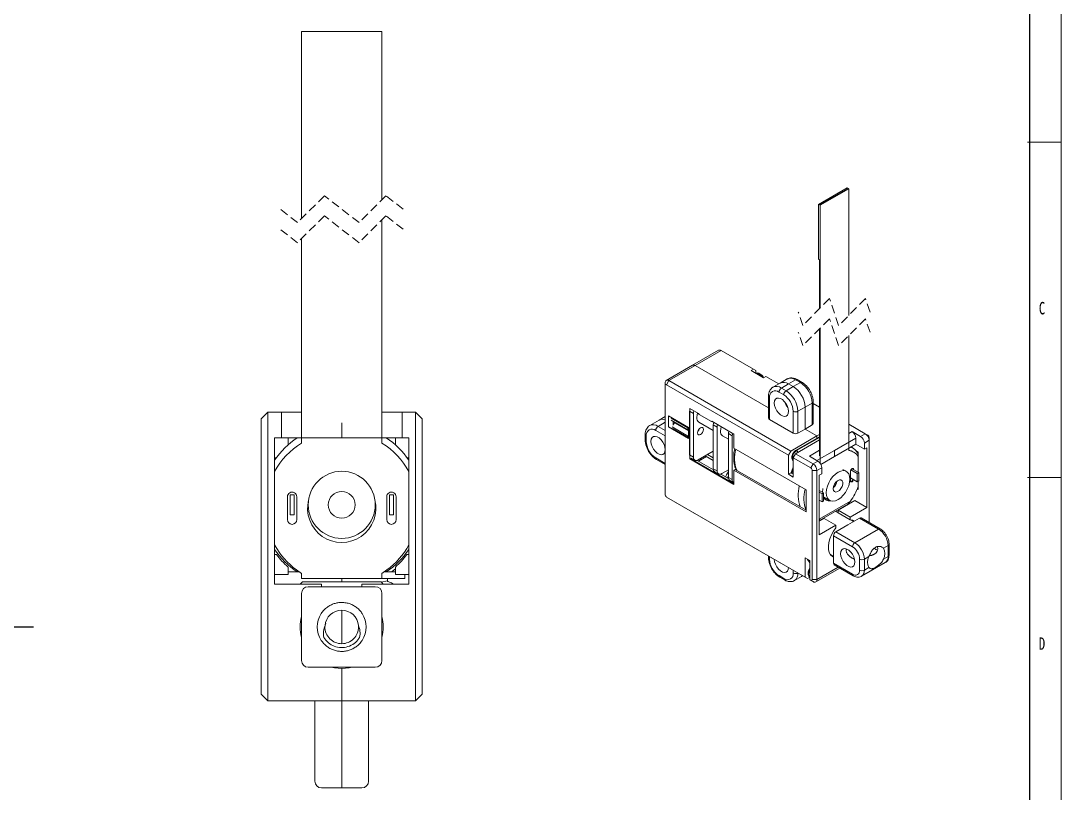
# Model space of a CAD drawing. Header units: millimetres. Extents: x 5 to 415, y 5 to 292.
# Drawn here: x 259.9 to 415, y 101.4 to 216.6 of the extents above; entities that cross this region are included whole.
import ezdxf

# ---------------------------------------------------------------- set-up
doc = ezdxf.new("R2010")
doc.units = ezdxf.units.MM
doc.linetypes.add('CENTERX2', pattern=[20.32, 12.7, -2.54, 2.54, -2.54])
doc.linetypes.add('HIDDEN', pattern=[1.905, 1.27, -0.635])
doc.layers.add('CENTER_LINE', color=7, linetype='CENTERX2')
doc.layers.add('NOTES', color=7, linetype='Continuous')
doc.styles.add('SLDTEXTSTYLE1', font='TXT', dxfattribs={"width": 0.75})

# ---------------------------------------------------------------- blocks, each defined once
blk = doc.blocks.new('SW_CENTERMARKSYMBOL_3')
at = {"layer": 'CENTER_LINE', "color": 0}
for p, q in [((0, 5), (0, 8)), ((0, 0), (0, 5)), ((-5, 0), (-8, 0)), ((0, 0), (-5, 0)), ((0, 0), (0, -5)), ((0, 0), (5, 0)), ((5, 0), (8, 0)), ((0, -5), (0, -8))]:
    blk.add_line(p, q, dxfattribs=at)

msp = doc.modelspace()

# ---------------------------------------------------------------- linework, layer by layer
at = {"color": 7, "linetype": 'Continuous', "lineweight": 18}
for p, q in [((415, 5), (415, 292)), ((301.729, 214.953), (301.729, 187.082)), ((313.729, 214.952), (301.729, 214.953)), ((313.729, 189.907), (313.729, 214.952)), ((410, 198.5), (415, 198.5)), ((378.83, 189.211), (383.073, 191.661)), ((383.214, 191.579), (378.971, 189.13)), ((383.32, 191.518), (379.077, 189.069)), ((383.073, 191.661), (383.214, 191.579)), ((383.214, 191.579), (383.32, 191.518)), ((383.32, 172.665), (383.32, 191.518)), ((378.83, 181.046), (378.83, 189.211)), ((378.83, 189.211), (378.971, 189.13)), ((378.971, 189.13), (378.971, 189.13)), ((378.971, 189.13), (379.077, 189.069)), ((379.077, 189.069), (379.077, 173.771)), ((313.729, 153.612), (313.729, 186.907)), ((301.729, 184.082), (301.729, 153.612)), ((378.83, 181.046), (378.971, 180.964)), ((378.971, 180.964), (378.971, 173.665)), ((378.971, 170.665), (378.971, 151.747)), ((379.077, 170.771), (379.077, 150.59)), ((383.32, 152.524), (383.32, 169.665)), ((363.899, 167.468), (360.01, 165.223)), ((360.41, 165.184), (364.299, 167.429)), ((369.142, 164.632), (364.299, 167.429)), ((360.01, 165.223), (356.121, 162.978)), ((360.41, 165.184), (356.521, 162.938)), ((360.41, 165.184), (371.365, 158.859)), ((368.789, 164.428), (369.142, 164.632)), ((368.789, 164.428), (370.627, 163.367)), ((369.496, 164.428), (369.142, 164.632)), ((369.496, 164.044), (369.496, 164.428)), ((356.521, 162.938), (356.167, 162.326)), ((356.521, 162.938), (374.693, 152.448)), ((370.627, 163.367), (370.981, 163.571)), ((372.9, 162.463), (370.981, 163.571)), ((374.15, 163.186), (373.09, 162.573)), ((375.4, 163.062), (374.34, 162.449)), ((376.107, 162.654), (375.4, 163.062)), ((376.357, 162.678), (375.65, 163.087)), ((355.955, 162.612), (355.955, 162.204)), ((355.955, 162.204), (355.955, 145.954)), ((374.34, 151.835), (356.167, 162.326)), ((373.09, 162.573), (372.029, 161.961)), ((374.34, 162.449), (373.279, 161.837)), ((373.279, 161.837), (373.986, 161.429)), ((373.986, 161.429), (375.047, 162.041)), ((374.34, 162.449), (375.047, 162.041)), ((375.047, 162.041), (376.107, 162.654)), ((371.365, 160.612), (371.365, 157.346)), ((371.511, 160.408), (371.511, 157.142)), ((373.633, 160.817), (372.926, 161.225)), ((378.022, 156.53), (378.022, 159.796)), ((296.729, 158.225), (295.729, 157.225)), ((296.729, 158.225), (296.729, 156.625)), ((296.729, 158.225), (298.729, 158.225)), ((298.729, 158.225), (298.729, 156.625)), ((298.729, 158.225), (301.729, 158.225)), ((313.729, 158.225), (316.729, 158.225)), ((316.729, 156.625), (316.729, 158.225)), ((318.729, 158.225), (316.729, 158.225)), ((318.729, 156.625), (318.729, 158.225)), ((319.729, 157.225), (318.729, 158.225)), ((359.597, 158.387), (360.162, 158.06)), ((359.597, 158.387), (359.597, 151.854)), ((359.632, 158.774), (360.94, 158.019)), ((359.632, 158.774), (359.632, 151.262)), ((375.047, 155.101), (375.047, 158.367)), ((376.815, 158.979), (375.754, 158.367)), ((375.754, 158.367), (375.754, 155.101)), ((377.875, 159.592), (376.815, 158.979)), ((376.815, 158.979), (376.815, 155.713)), ((377.875, 156.326), (377.875, 159.592)), ((378.971, 158.958), (378.022, 159.507)), ((295.729, 156.625), (295.729, 157.225)), ((319.729, 157.225), (319.729, 156.625)), ((355.059, 157.06), (353.644, 156.243)), ((355.955, 157.577), (355.059, 157.06)), ((356.45, 156.039), (356.45, 157.672)), ((356.45, 157.672), (359.42, 155.957)), ((356.841, 157.022), (359.316, 155.593)), ((356.842, 157.343), (359.317, 155.914)), ((357.157, 156.839), (357.157, 156.324)), ((360.162, 158.06), (360.162, 151.528)), ((360.94, 158.019), (361.011, 157.897)), ((360.968, 156.761), (363.132, 155.511)), ((362.849, 156.835), (361.011, 157.897)), ((362.849, 156.835), (362.92, 156.876)), ((362.92, 156.876), (362.849, 156.835)), ((362.92, 156.876), (366.208, 154.978)), ((371.511, 157.142), (375.047, 155.101)), ((295.729, 116.825), (295.729, 156.625)), ((296.729, 156.625), (296.729, 116.825)), ((298.729, 156.625), (298.729, 154.425)), ((307.729, 156.625), (307.729, 154.425)), ((316.729, 154.425), (316.729, 156.625)), ((318.729, 116.825), (318.729, 156.625)), ((319.729, 156.625), (319.729, 116.825)), ((356.45, 156.039), (356.509, 156.073)), ((356.45, 156.039), (359.42, 154.324)), ((359.42, 154.393), (356.509, 156.073)), ((356.982, 156.041), (359.42, 154.634)), ((357.067, 155.785), (359.42, 154.427)), ((357.157, 155.733), (357.157, 155.699)), ((359.42, 155.957), (359.42, 154.324)), ((360.884, 155.538), (360.917, 155.47)), ((363.132, 156.346), (363.698, 156.019)), ((363.132, 156.346), (363.132, 149.813)), ((363.698, 156.019), (363.698, 149.487)), ((375.754, 155.101), (376.815, 155.713)), ((377.875, 156.326), (376.815, 155.713)), ((376.815, 155.713), (378.582, 154.693)), ((385.795, 155.019), (383.32, 156.448)), ((385.088, 154.611), (383.815, 155.346)), ((297.729, 154.425), (298.729, 154.425)), ((297.729, 154.425), (297.729, 132.625)), ((298.729, 154.425), (307.729, 154.425)), ((299.729, 154.425), (299.729, 153.369)), ((316.729, 154.425), (307.729, 154.425)), ((315.729, 153.369), (315.729, 154.425)), ((317.729, 154.425), (316.729, 154.425)), ((317.729, 154.425), (317.729, 132.625)), ((352.98, 154.895), (352.98, 154.078)), ((353.127, 154.691), (353.127, 153.874)), ((364.503, 154.72), (365.395, 154.205)), ((365.395, 155.039), (365.961, 154.713)), ((365.395, 155.039), (365.395, 148.507)), ((365.961, 154.713), (365.961, 148.18)), ((366.208, 152.855), (366.208, 154.978)), ((374.693, 152.448), (378.582, 154.693)), ((375.4, 152.039), (378.971, 154.101)), ((378.971, 154.576), (375.407, 152.518)), ((378.971, 154.917), (378.582, 154.693)), ((378.582, 154.351), (378.582, 154.693)), ((384.381, 154.366), (381.199, 152.529)), ((384.381, 153.468), (384.381, 154.366)), ((385.795, 155.019), (385.088, 154.611)), ((385.653, 153.631), (386.361, 154.039)), ((385.653, 152.733), (385.653, 153.631)), ((386.148, 154.815), (385.795, 155.019)), ((386.361, 154.448), (386.361, 154.039)), ((386.361, 141.798), (386.361, 154.039)), ((360.869, 151.119), (363.132, 152.426)), ((366.208, 152.855), (376.956, 146.65)), ((374.693, 152.448), (374.34, 151.835)), ((375.047, 151.427), (375.4, 152.039)), ((375.4, 152.039), (378.017, 150.529)), ((384.381, 153.468), (381.199, 151.631)), ((381.199, 152.529), (381.199, 151.631)), ((383.88, 152.928), (383.663, 153.054)), ((384.048, 152.278), (383.942, 152.339)), ((384.381, 153.468), (385.653, 152.733)), ((384.416, 152.473), (384.734, 152.289)), ((384.734, 152.289), (384.734, 149.263)), ((386.007, 152.937), (385.653, 152.733)), ((386.007, 152.937), (386.007, 144.037)), ((297.757, 151.425), (297.729, 151.377)), ((297.982, 151.425), (297.729, 151.425)), ((317.729, 151.425), (317.476, 151.425)), ((317.729, 151.377), (317.702, 151.425)), ((354.644, 151.196), (355.955, 150.439)), ((359.597, 151.854), (360.162, 151.528)), ((359.632, 151.262), (359.738, 151.324)), ((359.632, 151.262), (366.208, 147.466)), ((366.208, 147.588), (359.738, 151.324)), ((359.839, 151.376), (360.369, 151.07)), ((360.092, 151.119), (360.188, 151.175)), ((363.15, 149.639), (360.71, 151.048)), ((362.107, 151.629), (360.905, 150.936)), ((363.132, 151.038), (361.93, 151.732)), ((363.132, 151.446), (362.284, 151.936)), ((374.34, 151.835), (374.34, 148.977)), ((374.944, 151.139), (375.047, 150.993)), ((377.663, 149.917), (375.047, 151.427)), ((375.047, 151.427), (375.047, 148.569)), ((377.451, 151.672), (378.724, 150.937)), ((378.017, 150.529), (377.663, 149.917)), ((378.017, 150.529), (378.724, 150.937)), ((379.158, 150.453), (381.199, 151.631)), ((363.132, 149.813), (363.698, 149.487)), ((363.339, 149.355), (363.905, 149.029)), ((365.413, 148.333), (364.245, 149.007)), ((364.336, 148.955), (364.388, 149.069)), ((364.405, 149.078), (365.395, 149.65)), ((365.339, 149.617), (365.395, 149.585)), ((366.413, 149.707), (366.208, 149.589)), ((366.208, 147.466), (366.208, 149.589)), ((366.208, 149.589), (376.956, 143.384)), ((366.413, 149.707), (376.956, 143.621)), ((374.733, 149.204), (374.34, 148.977)), ((374.34, 148.977), (375.047, 148.569)), ((375.047, 150.062), (374.724, 149.23)), ((378.582, 149.549), (377.875, 149.549)), ((377.875, 133.3), (377.875, 149.549)), ((379.289, 149.957), (378.582, 149.549)), ((378.582, 149.549), (378.582, 133.3)), ((378.936, 148.855), (379.289, 149.059)), ((379.289, 149.957), (379.289, 149.059)), ((382.979, 149.407), (382.449, 149.713)), ((383.567, 149.403), (383.567, 148.015)), ((384.593, 149.1), (383.641, 149.649)), ((384.805, 149.222), (383.784, 149.811)), ((383.956, 149.75), (384.062, 149.689)), ((383.956, 149.712), (383.956, 149.75)), ((384.062, 149.651), (384.062, 149.689)), ((384.805, 149.222), (384.593, 149.1)), ((384.593, 149.1), (384.593, 147.875)), ((384.805, 147.997), (384.805, 149.222)), ((365.395, 148.507), (365.961, 148.18)), ((365.602, 148.049), (366.168, 147.723)), ((378.936, 148.855), (378.936, 139.955)), ((384.593, 147.875), (383.567, 148.467)), ((384.593, 147.875), (384.805, 147.997)), ((384.734, 147.956), (384.734, 146.726)), ((415, 148.5), (410, 148.5)), ((300.629, 145.925), (300.029, 145.925)), ((300.029, 145.925), (300.029, 142.925)), ((300.629, 142.925), (300.629, 145.925)), ((315.429, 145.925), (314.829, 145.925)), ((314.829, 145.925), (314.829, 142.925)), ((315.429, 142.925), (315.429, 145.925)), ((376.956, 143.384), (376.956, 146.65)), ((379.572, 146.201), (378.936, 146.569)), ((379.36, 146.079), (378.936, 146.324)), ((379.572, 146.201), (379.36, 146.079)), ((379.36, 146.079), (379.36, 144.854)), ((379.572, 144.976), (379.572, 146.201)), ((384.599, 146.805), (384.734, 146.726)), ((299.629, 145.618), (299.629, 142.218)), ((301.029, 142.218), (301.029, 145.618)), ((314.429, 145.618), (314.429, 142.218)), ((315.829, 142.218), (315.829, 145.618)), ((356.167, 145.587), (376.815, 133.667)), ((356.521, 145.383), (356.167, 145.587)), ((377.168, 133.463), (356.521, 145.383)), ((379.36, 144.854), (378.936, 145.099)), ((378.943, 142.066), (383.185, 144.515)), ((379.36, 144.854), (379.572, 144.976)), ((379.572, 145.604), (379.631, 145.567)), ((379.631, 145.567), (380.479, 145.077)), ((384.239, 145.057), (381.764, 143.629)), ((383.582, 144.964), (383.277, 144.614)), ((384.239, 145.057), (386.007, 144.037)), ((300.029, 142.925), (300.629, 142.925)), ((314.829, 142.925), (315.429, 142.925)), ((381.764, 143.255), (381.384, 143.475)), ((381.764, 143.629), (383.532, 142.608)), ((381.764, 143.231), (381.764, 143.629)), ((381.764, 143.231), (383.532, 142.21)), ((381.848, 143.743), (381.905, 143.71)), ((382.202, 143.947), (382.259, 143.914)), ((386.007, 144.037), (383.532, 142.608)), ((378.936, 141.996), (379.643, 142.404)), ((379.035, 142.165), (378.936, 142.186)), ((378.936, 139.955), (381.411, 141.384)), ((379.643, 142.404), (381.411, 141.384)), ((383.179, 141.424), (381.411, 140.404)), ((381.411, 141.384), (381.411, 140.986)), ((384.946, 142.445), (383.179, 141.424)), ((383.532, 142.608), (383.532, 142.21)), ((384.057, 141.932), (383.581, 142.207)), ((387.775, 140.812), (384.946, 142.445)), ((388.025, 140.837), (385.196, 142.47)), ((381.057, 137.75), (381.057, 139.791)), ((383.886, 138.159), (381.057, 139.791)), ((381.411, 140.404), (384.239, 138.771)), ((384.239, 138.771), (387.775, 140.812)), ((389.189, 138.363), (388.501, 137.965)), ((389.189, 136.729), (389.189, 138.363)), ((389.335, 136.934), (389.335, 138.567)), ((298.005, 137.025), (297.729, 137.025)), ((317.454, 137.025), (317.729, 137.025)), ((371.365, 136.813), (371.365, 136.524)), ((376.815, 136.525), (377.522, 136.117)), ((376.815, 133.667), (376.815, 136.525)), ((380.581, 137.01), (381.057, 136.735)), ((381.057, 135.709), (381.057, 137.75)), ((386.342, 136.719), (385.653, 136.322)), ((388.501, 136.332), (389.189, 136.729)), ((299.729, 135.147), (299.729, 134.025)), ((315.729, 135.147), (315.729, 134.025)), ((377.185, 136.273), (377.522, 135.794)), ((377.522, 135.058), (377.336, 134.58)), ((377.522, 133.259), (377.522, 136.117)), ((378.417, 132.934), (381.994, 134.999)), ((381.057, 135.709), (383.886, 134.076)), ((381.161, 135.48), (383.989, 133.847)), ((384.946, 134.688), (384.946, 136.322)), ((385.239, 133.773), (388.775, 135.814)), ((385.653, 136.322), (385.653, 134.688)), ((385.653, 134.688), (386.342, 135.086)), ((299.729, 134.025), (297.729, 134.025)), ((299.729, 134.425), (301.096, 134.425)), ((301.729, 134.178), (300.988, 134.725)), ((301.096, 134.425), (301.395, 134.425)), ((301.729, 133.425), (301.729, 134.178)), ((313.729, 133.425), (301.729, 133.425)), ((307.729, 133.425), (307.729, 132.925)), ((314.47, 134.725), (313.729, 134.178)), ((313.729, 134.178), (313.729, 133.425)), ((317.129, 133.425), (313.729, 133.425)), ((314.064, 134.425), (314.362, 134.425)), ((315.729, 134.425), (314.362, 134.425)), ((314.529, 133.025), (314.529, 133.425)), ((315.16, 134.425), (315.304, 134.534)), ((315.304, 134.534), (315.729, 134.882)), ((315.729, 134.025), (317.729, 134.025)), ((317.129, 134.025), (317.129, 133.425)), ((372.926, 133.871), (373.633, 133.462)), ((373.029, 133.642), (373.736, 133.234)), ((375.236, 133.135), (376.297, 133.747)), ((376.462, 133.871), (376.297, 133.747)), ((376.297, 133.747), (376.487, 133.857)), ((376.815, 133.667), (377.168, 133.463)), ((377.168, 133.463), (377.522, 133.667)), ((297.729, 132.625), (304.729, 132.625)), ((301.545, 132.625), (301.871, 132.925)), ((313.588, 132.925), (301.871, 132.925)), ((302.729, 132.225), (312.729, 132.225)), ((304.729, 132.625), (304.729, 132.225)), ((310.729, 132.625), (310.729, 132.225)), ((317.729, 132.625), (310.729, 132.625)), ((313.588, 132.925), (313.914, 132.625)), ((314.529, 133.101), (313.604, 132.911)), ((315.529, 132.625), (315.304, 132.715)), ((377.522, 133.259), (377.663, 133.178)), ((377.875, 133.055), (377.522, 133.259)), ((378.017, 132.973), (377.663, 133.178)), ((378.582, 133.3), (377.875, 133.3)), ((378.017, 132.973), (377.875, 133.055)), ((301.729, 128.225), (301.729, 131.225)), ((313.729, 131.225), (313.729, 128.225)), ((301.729, 124.225), (301.729, 128.225)), ((307.729, 128.725), (307.729, 123.725)), ((313.729, 128.225), (313.729, 124.225)), ((301.729, 121.225), (301.729, 124.225)), ((313.729, 124.225), (313.729, 121.225)), ((312.729, 120.225), (302.729, 120.225)), ((307.729, 120.025), (307.729, 116.825)), ((295.729, 116.225), (295.729, 116.825)), ((296.729, 116.825), (296.729, 115.225)), ((307.729, 116.825), (307.729, 115.225)), ((318.729, 115.225), (318.729, 116.825)), ((319.729, 116.825), (319.729, 116.225)), ((296.729, 115.225), (295.729, 116.225)), ((307.729, 115.225), (296.729, 115.225)), ((303.729, 107.225), (303.729, 115.225)), ((307.729, 115.225), (307.729, 107.225)), ((307.729, 115.225), (318.729, 115.225)), ((311.729, 115.225), (311.729, 107.225)), ((319.729, 116.225), (318.729, 115.225)), ((303.729, 103.225), (303.729, 107.225)), ((307.729, 107.225), (307.729, 102.225)), ((311.729, 107.225), (311.729, 103.225)), ((307.729, 102.225), (304.729, 102.225)), ((310.729, 102.225), (307.729, 102.225))]:
    msp.add_line(p, q, dxfattribs=at)
at = {"color": 7, "linetype": 'HIDDEN', "lineweight": 18}
for p, q in [((305.142, 190.495), (301.142, 186.495)), ((310.317, 186.495), (305.142, 190.495)), ((314.317, 190.495), (310.317, 186.495)), ((316.904, 188.495), (314.317, 190.495)), ((301.142, 186.495), (298.554, 188.495)), ((305.142, 187.495), (301.142, 183.495)), ((310.317, 183.495), (305.142, 187.495)), ((314.317, 187.495), (310.317, 183.495)), ((316.904, 185.495), (314.317, 187.495)), ((301.142, 183.495), (298.554, 185.495)), ((380.471, 175.165), (376.471, 171.165)), ((381.82, 171.165), (380.471, 175.165)), ((385.82, 175.165), (381.82, 171.165)), ((386.495, 173.165), (385.82, 175.165)), ((376.471, 171.165), (375.796, 173.165)), ((380.471, 172.165), (376.471, 168.165)), ((381.82, 168.165), (380.471, 172.165)), ((385.82, 172.165), (381.82, 168.165)), ((386.495, 170.165), (385.82, 172.165)), ((376.471, 168.165), (375.796, 170.165))]:
    msp.add_line(p, q, dxfattribs=at)
at = {"color": 8, "linetype": 'Continuous', "lineweight": 18}
for p, q in [((355.955, 156.732), (354.894, 156.12)), ((355.955, 154.691), (354.541, 155.507)), ((354.894, 156.12), (355.955, 155.507)), ((357.347, 156.639), (359.42, 155.443)), ((359.343, 155.592), (359.42, 155.547)), ((383.32, 155.06), (383.815, 155.346)), ((375.557, 152.503), (378.971, 154.474)), ((375.118, 152.284), (375.175, 152.317)), ((377.451, 151.672), (378.971, 152.55)), ((381.199, 152.529), (378.582, 151.019)), ((354.541, 151.425), (355.955, 150.608)), ((375.006, 151.083), (375.047, 151.065)), ((375.047, 151.024), (375.006, 151.083)), ((374.82, 149.138), (375.047, 149.723)), ((383.582, 144.964), (378.936, 142.282)), ((371.511, 136.729), (371.511, 136.32)), ((377.246, 136.217), (377.522, 135.826)), ((378.582, 133.3), (381.76, 135.134)), ((375.047, 134.279), (375.047, 134.688)), ((375.754, 134.28), (375.754, 134.279)), ((375.754, 134.279), (375.754, 134.279)), ((377.522, 134.719), (377.432, 134.487))]:
    msp.add_line(p, q, dxfattribs=at)
at = {"color": 8, "linetype": 'Continuous', "lineweight": 18, "flags": 128}
for points in [[(370.097, 163.673), (369.85, 163.857), (369.602, 163.959)], [(375.006, 151.083), (374.968, 151.111), (374.944, 151.139)], [(377.432, 134.487), (377.394, 134.511), (377.365, 134.533), (377.345, 134.553), (377.336, 134.569), (377.336, 134.58)], [(377.432, 134.487), (377.368, 134.273), (377.347, 134.071), (377.368, 133.893), (377.432, 133.753), (377.522, 133.666)], [(377.432, 134.487), (377.477, 134.463), (377.522, 134.442)]]:
    msp.add_lwpolyline(points, dxfattribs=at)
at = {"color": 7, "linetype": 'Continuous', "lineweight": 18, "flags": 128}
for points in [[(372.261, 159.222), (372.218, 159.592), (372.261, 159.912), (372.387, 160.157), (372.584, 160.306), (372.838, 160.348), (373.128, 160.279), (373.43, 160.105), (373.72, 159.839), (373.974, 159.504), (374.171, 159.126), (374.297, 158.737), (374.34, 158.367), (374.297, 158.047), (374.171, 157.802), (373.974, 157.653), (373.72, 157.611), (373.43, 157.68), (373.128, 157.854), (372.838, 158.12), (372.584, 158.455), (372.387, 158.832), (372.261, 159.222)], [(360.786, 158.108), (360.7, 157.817), (360.657, 157.448)], [(359.42, 155.592), (359.371, 155.591), (359.316, 155.593)], [(359.317, 155.914), (359.373, 155.979), (359.376, 155.983)], [(360.815, 155.366), (360.781, 155.151), (360.815, 154.975), (360.91, 154.865), (361.054, 154.837), (361.223, 154.896), (361.392, 155.032), (361.535, 155.226), (361.631, 155.447), (361.665, 155.661), (361.631, 155.837), (361.535, 155.947), (361.392, 155.975), (361.223, 155.917), (361.054, 155.78), (360.91, 155.587), (360.815, 155.366)], [(364.322, 156.067), (364.236, 155.776), (364.193, 155.407)], [(353.877, 153.504), (353.834, 153.874), (353.877, 154.194), (354.002, 154.439), (354.2, 154.589), (354.454, 154.63), (354.743, 154.561), (355.045, 154.387), (355.335, 154.122), (355.589, 153.787), (355.787, 153.409), (355.912, 153.019), (355.955, 152.65), (355.912, 152.329), (355.787, 152.085), (355.589, 151.935), (355.335, 151.893), (355.045, 151.962), (354.743, 152.137), (354.454, 152.402), (354.2, 152.737), (354.002, 153.115), (353.877, 153.504)], [(383.942, 152.339), (383.703, 152.456), (383.32, 152.568)], [(361.158, 151.082), (361.3, 151.282), (361.387, 151.418)], [(361.995, 151.694), (361.933, 151.562), (361.91, 151.516)], [(364.972, 148.588), (365.108, 148.876), (365.395, 149.397)], [(374.82, 149.138), (374.782, 149.162), (374.753, 149.184), (374.733, 149.204), (374.724, 149.22), (374.724, 149.23)], [(380.006, 146.701), (379.961, 146.222), (380.006, 145.793), (380.136, 145.437), (380.347, 145.171), (380.627, 145.01), (380.962, 144.96), (381.336, 145.025), (381.729, 145.201), (382.122, 145.479), (382.496, 145.846), (382.831, 146.282), (383.111, 146.767), (383.322, 147.276), (383.452, 147.783), (383.497, 148.263), (383.452, 148.691), (383.322, 149.047), (383.111, 149.313), (382.831, 149.474), (382.496, 149.524), (382.122, 149.459), (381.729, 149.283), (381.336, 149.005), (380.962, 148.639), (380.627, 148.202), (380.347, 147.717), (380.136, 147.208), (380.006, 146.701)], [(384.062, 149.689), (384.044, 149.787), (383.99, 149.849), (383.91, 149.865), (383.815, 149.832), (383.72, 149.755), (383.64, 149.647), (383.586, 149.523), (383.567, 149.403)], [(383.956, 149.75), (383.938, 149.848), (383.929, 149.865)], [(365.226, 148.441), (365.262, 148.523), (365.395, 148.801)], [(381.07, 147.156), (381.022, 146.834), (381.07, 146.566), (381.206, 146.39), (381.414, 146.329), (381.664, 146.391), (381.923, 146.568), (382.155, 146.836), (382.33, 147.159), (382.424, 147.493), (382.424, 147.793), (382.33, 148.019), (382.155, 148.14), (381.923, 148.139), (381.664, 148.017), (381.414, 147.791), (381.206, 147.491), (381.07, 147.156)], [(383.567, 148.015), (383.586, 147.916), (383.64, 147.855), (383.72, 147.839), (383.815, 147.872), (383.91, 147.948), (383.99, 148.057), (384.044, 148.18), (384.046, 148.19)], [(379.451, 146.843), (379.441, 146.79), (379.396, 146.303)], [(384.146, 141.983), (383.897, 142.129), (383.532, 142.21)], [(381.411, 140.986), (381.046, 140.483), (380.74, 139.936), (380.505, 139.365), (380.35, 138.796), (380.282, 138.25), (380.304, 137.751), (380.415, 137.319), (380.61, 136.971), (380.882, 136.722), (381.057, 136.633)], [(384.196, 135.593), (384.239, 135.913), (384.196, 136.283), (384.071, 136.673), (383.873, 137.05), (383.619, 137.385), (383.33, 137.651), (383.028, 137.825), (382.738, 137.894), (382.484, 137.852), (382.286, 137.703), (382.161, 137.458), (382.118, 137.138), (382.161, 136.768), (382.286, 136.378), (382.484, 136.001), (382.738, 135.666), (383.028, 135.4), (383.33, 135.226), (383.619, 135.157), (383.873, 135.199), (384.071, 135.348), (384.196, 135.593)], [(374.34, 135.096), (374.34, 135.096), (374.297, 134.775), (374.171, 134.531), (373.974, 134.381), (373.72, 134.339), (373.43, 134.408), (373.128, 134.583), (372.838, 134.848), (372.584, 135.183), (372.387, 135.561), (372.261, 135.95), (372.218, 136.32)], [(376.297, 133.747), (376.297, 133.747), (376.462, 133.871)], [(315.304, 132.715), (315.152, 132.776), (315.006, 132.834), (314.872, 132.888), (314.755, 132.935), (314.659, 132.973), (314.588, 133.001), (314.544, 133.019), (314.529, 133.025)], [(306.167, 120.225), (306.645, 120.12), (307.729, 120.025)], [(307.729, 120.025), (308.813, 120.12), (309.291, 120.225)]]:
    msp.add_lwpolyline(points, dxfattribs=at)
at = {"color": 7, "linetype": 'Continuous', "lineweight": 18}
for radius in [5, 2]:
    msp.add_circle((307.729, 144.425), radius, dxfattribs=at)
for centre, radius, start, end in [((364.064, 167.102), 0.402, 54.3824, 114.30717), ((360.175, 164.856), 0.402, 54.38254, 114.30703), ((356.3, 162.668), 0.349, 50.79675, 189.21392), ((356.084, 162.225), 0.131, 50.79668, 189.2139), ((372.373, 160.548), 0.873, 50.79665, 189.21407), ((373.693, 161.19), 0.768, 122.60547, 177.39453), ((373.607, 161.427), 1.257, 54.38253, 114.30711), ((374.4, 160.782), 0.768, 122.60531, 177.39471), ((371.916, 158.192), 3.842, 2.60549, 57.39454), ((372.977, 158.805), 3.842, 2.60547, 57.39452), ((374.037, 159.417), 3.842, 2.60546, 57.39452), ((371.976, 158.227), 3.074, 2.60546, 57.39456), ((376.141, 160.631), 2.538, 198.62604, 221.36863), ((361.438, 158.037), 1.276, 161.94497, 178.94877), ((375.4, 159.049), 0.769, 242.60973, 297.39027), ((355.549, 156.103), 1.076, 67.84716, 117.14676), ((357.798, 156.258), 0.591, 131.93065, 139.75396), ((361.395, 157.367), 0.742, 173.80022, 234.88749), ((364.408, 156.322), 1.276, 161.94371, 178.95003), ((371.615, 157.371), 0.251, 185.69506, 245.62529), ((353.989, 154.831), 0.873, 50.79682, 189.21403), ((355.308, 155.472), 0.768, 122.60562, 177.39426), ((360.013, 154.375), 3.498, 139.66423, 144.73546), ((364.486, 155.734), 5.172, 178.00775, 181.56289), ((360.078, 156.067), 1.031, 315.05371, 344.95166), ((364.974, 155.996), 1.276, 161.94389, 178.94972), ((364.93, 155.326), 0.742, 173.79974, 234.88808), ((366.671, 155.016), 1.276, 161.94389, 178.94972), ((377.771, 156.555), 0.251, 294.37484, 354.30524), ((383.152, 154.31), 1.229, 2.6054, 57.39458), ((307.729, 144.425), 12, 123.55738, 146.44261), ((307.729, 143.918), 11.4, 121.75685, 151.30558), ((307.729, 143.918), 11.4, 28.69442, 58.24315), ((307.729, 144.425), 12, 33.55739, 56.44262), ((356.197, 154.014), 3.074, 182.60552, 237.3945), ((367.236, 154.689), 1.276, 161.94448, 178.94913), ((375.4, 155.783), 0.768, 242.60923, 297.39077), ((384.425, 153.575), 1.229, 2.60538, 57.39461), ((385.132, 153.984), 1.229, 2.60549, 57.39449), ((385.9, 154.427), 0.461, 2.6056, 57.39438), ((376.128, 151.464), 1.186, 118.81023, 198.77842), ((383.056, 150.556), 1.985, 32.31723, 82.37054), ((382.796, 151.063), 2.155, 25.93074, 66.76933), ((360.593, 151.458), 0.437, 170.78599, 309.20328), ((377.354, 149.493), 1.229, 2.60535, 57.39468), ((378.061, 149.902), 1.229, 2.60541, 57.39457), ((363.604, 149.751), 0.476, 172.44919, 236.23866), ((364.129, 149.417), 0.437, 170.78612, 309.20295), ((375.439, 150.245), 1.268, 240.76452, 251.96367), ((377.415, 149.528), 0.461, 2.60495, 57.39504), ((365.865, 148.444), 0.475, 172.37793, 236.30984), ((366.422, 148.116), 0.466, 172.10829, 242.67269), ((379.983, 148.25), 1.615, 310.87074, 349.13461), ((383.512, 148.327), 0.435, 281.0742, 350.02165), ((300.329, 145.618), 0.7, 359.99966, 180.00034), ((315.129, 145.618), 0.7, 359.99966, 180.00034), ((356.416, 145.975), 0.461, 182.60529, 237.39495), ((380.892, 145.894), 5.113, 164.88219, 200.34305), ((381.741, 145.404), 5.113, 164.88219, 200.34305), ((375.614, 150.564), 9.739, 324.90007, 339.46607), ((307.729, 143.918), 5.1, 165.80759, 14.19241), ((380.401, 145.955), 0.944, 208.6002, 280.81429), ((380.292, 146.078), 1.004, 245.27006, 279.66376), ((383.065, 144.72), 0.238, 300.56152, 333.57298), ((300.329, 142.218), 0.7, 180.00027, 359.99973), ((315.129, 142.218), 0.7, 180.00027, 359.99973), ((378.823, 142.27), 0.236, 298.58072, 333.61733), ((385.093, 142.24), 0.251, 65.69294, 125.61774), ((381.825, 139.757), 0.768, 122.60574, 177.39443), ((386.119, 138.223), 3.074, 2.60533, 57.39465), ((307.729, 143.918), 11.4, 208.6943, 233.75103), ((307.729, 143.918), 11.4, 306.24897, 331.3057), ((384.653, 138.124), 0.768, 122.60555, 177.39432), ((382.643, 136.217), 2.305, 2.60555, 57.39439), ((382.583, 136.182), 3.074, 2.60547, 57.39451), ((307.729, 144.425), 12, 213.55715, 236.4428), ((307.729, 144.225), 12.1, 216.51544, 228.61202), ((307.729, 144.425), 12, 303.5572, 326.44285), ((307.729, 144.225), 12.1, 311.38798, 323.48456), ((387.781, 135.902), 1.655, 150.43643, 209.56357), ((388.139, 139.026), 1.463, 226.40754, 249.4755), ((387.061, 137.149), 1.655, 330.43665, 29.56335), ((374.582, 136.46), 3.074, 182.60549, 237.3945), ((377.34, 136.383), 0.19, 197.10876, 240.42181), ((377.369, 136.445), 0.258, 241.67885, 276.5891), ((381.3, 135.681), 0.244, 173.35493, 235.33304), ((385.3, 137.004), 0.769, 242.60969, 297.39031), ((374.185, 134.139), 0.873, 230.7966, 9.21414), ((375.4, 134.961), 0.769, 242.60973, 297.39027), ((384.3, 134.584), 0.655, 230.79666, 9.21407), ((385.3, 135.371), 0.769, 242.60969, 297.39031), ((302.729, 131.225), 1, 90.00041, 179.9997), ((312.729, 131.225), 1, 0.0003, 89.99959), ((377.746, 133.279), 0.131, 230.79603, 9.2138), ((378.238, 133.244), 0.349, 230.79636, 9.21399), ((307.729, 126.225), 6.2, 165.40744, 194.59256), ((307.729, 126.225), 3.65, 146.77385, 213.22615), ((307.729, 126.225), 2.5, 4.67281, 175.32719), ((307.729, 126.225), 3.65, 326.77385, 33.22615), ((307.729, 126.225), 6.2, 345.40744, 14.59256), ((302.729, 121.225), 1, 180.0003, 269.99959), ((312.729, 121.225), 1, 270.00041, 359.9997), ((304.729, 103.225), 1, 180.0003, 269.99959), ((310.729, 103.225), 1, 270.00041, 359.9997)]:
    msp.add_arc(centre, radius, start, end, dxfattribs=at)
at = {"color": 8, "linetype": 'Continuous', "lineweight": 18}
for centre, radius, start, end in [((369.52, 162.918), 1.124, 27.00005, 93.00522), ((374.668, 162.04), 1.257, 54.38243, 114.30721), ((375.547, 162.857), 0.251, 65.69352, 125.61718), ((372.551, 160.847), 1.23, 53.66731, 115.40888), ((376.254, 162.449), 0.252, 65.70853, 125.61611), ((371.615, 160.637), 0.251, 185.70972, 245.62401), ((377.771, 159.821), 0.251, 294.37617, 354.29004), ((354.166, 155.129), 1.23, 53.66338, 115.41298), ((353.23, 154.92), 0.251, 185.71073, 245.62306), ((353.23, 154.103), 0.251, 185.7137, 245.62306), ((371.417, 151.364), 5.113, 164.88222, 200.34303), ((375.47, 152.389), 0.143, 52.60442, 116.10622), ((375.306, 152.113), 0.464, 16.2274, 57.30231), ((354.783, 151.396), 0.244, 173.35478, 235.33318), ((387.921, 140.608), 0.252, 65.7083, 125.61623), ((389.085, 138.592), 0.251, 294.37639, 354.29032), ((371.615, 136.549), 0.251, 185.69449, 245.62585), ((388.215, 136.618), 0.98, 304.80371, 6.50853), ((389.085, 136.959), 0.251, 294.37506, 354.30552), ((373.176, 133.846), 0.252, 174.3808, 234.29085), ((373.883, 133.438), 0.252, 174.37999, 234.29381), ((374.499, 134.156), 1.261, 306.11393, 5.5839), ((384.136, 134.051), 0.252, 174.38004, 234.29426), ((384.651, 134.59), 1.007, 305.88861, 5.60373)]:
    msp.add_arc(centre, radius, start, end, dxfattribs=at)
at = {"color": 7, "linetype": 'Continuous', "lineweight": 18}
for points, knots in [([(370.637, 163.397), (370.582, 163.478), (370.463, 163.657), (370.222, 163.878), (369.948, 164.032), (369.693, 164.096), (369.551, 164.059), (369.496, 164.044)], [0, 0, 0, 0, 0.20911866, 0.4588009, 0.69033729, 0.87909683, 1, 1, 1, 1]), ([(375.65, 163.087), (375.577, 163.126), (375.373, 163.235), (375.03, 163.341), (374.644, 163.353), (374.351, 163.299), (374.21, 163.207), (374.165, 163.178)], [0, 0, 0, 0, 0.1597205, 0.4448661, 0.6776925, 0.8975423, 1, 1, 1, 1]), ([(372.029, 161.944), (371.973, 161.914), (371.812, 161.829), (371.616, 161.588), (371.45, 161.255), (371.375, 160.919), (371.368, 160.7), (371.365, 160.612)], [0, 0, 0, 0, 0.1207583, 0.3479534, 0.5796198, 0.8314117, 1, 1, 1, 1]), ([(378.022, 159.796), (378.019, 159.881), (378.011, 160.129), (377.929, 160.543), (377.762, 161.023), (377.526, 161.486), (377.234, 161.914), (376.892, 162.289), (376.591, 162.537), (376.404, 162.65), (376.357, 162.678)], [0, 0, 0, 0, 0.073795, 0.2153001, 0.3629628, 0.5136512, 0.6640778, 0.8111389, 0.9526284, 1, 1, 1, 1]), ([(353.644, 156.227), (353.588, 156.197), (353.428, 156.111), (353.231, 155.87), (353.066, 155.538), (352.99, 155.202), (352.983, 154.983), (352.98, 154.895)], [0, 0, 0, 0, 0.1207579, 0.3479533, 0.5796203, 0.8314114, 1, 1, 1, 1]), ([(352.98, 154.078), (352.983, 153.993), (352.991, 153.745), (353.073, 153.331), (353.24, 152.851), (353.475, 152.388), (353.768, 151.96), (354.11, 151.585), (354.411, 151.337), (354.598, 151.224), (354.644, 151.196)], [0, 0, 0, 0, 0.073795, 0.2153006, 0.3629633, 0.5136516, 0.6640777, 0.8111394, 0.9526286, 1, 1, 1, 1]), ([(366.319, 152.791), (366.302, 152.722), (366.23, 152.416), (366.173, 151.873), (366.158, 151.18), (366.237, 150.528), (366.363, 150.005), (366.505, 149.723), (366.554, 149.626)], [0, 0, 0, 0, 0.06624921, 0.29106752, 0.50518683, 0.70800215, 0.89932861, 1, 1, 1, 1]), ([(375.407, 152.518), (375.361, 152.488), (375.23, 152.402), (375.056, 152.204), (374.905, 151.932), (374.828, 151.643), (374.828, 151.362), (374.907, 151.21), (374.944, 151.139)], [0, 0, 0, 0, 0.10283112, 0.29268962, 0.48856902, 0.68214339, 0.85036819, 1, 1, 1, 1]), ([(389.335, 138.567), (389.333, 138.645), (389.324, 138.871), (389.24, 139.245), (389.072, 139.672), (388.838, 140.074), (388.548, 140.432), (388.27, 140.684), (388.084, 140.8), (388.025, 140.837)], [0, 0, 0, 0, 0.0862969, 0.2489368, 0.4181414, 0.5895978, 0.7592083, 0.9235919, 1, 1, 1, 1]), ([(388.501, 137.965), (388.457, 138.008), (388.366, 138.098), (388.185, 138.184), (387.981, 138.235), (387.758, 138.242), (387.523, 138.198), (387.298, 138.1), (387.094, 137.953), (386.917, 137.771), (386.759, 137.556), (386.613, 137.307), (386.474, 137.025), (386.386, 136.822), (386.342, 136.719)], [0, 0, 0, 0, 0.0606206, 0.1277669, 0.1965392, 0.2702284, 0.348992, 0.4337059, 0.5131104, 0.5990244, 0.6861063, 0.7792086, 0.8872178, 1, 1, 1, 1]), ([(387.651, 137.883), (387.648, 137.942), (387.642, 138.051), (387.602, 138.153), (387.584, 138.201)], [0, 0, 0, 0, 0.5356531, 1, 1, 1, 1]), ([(371.365, 136.524), (371.368, 136.439), (371.376, 136.191), (371.458, 135.777), (371.625, 135.297), (371.86, 134.834), (372.153, 134.406), (372.495, 134.031), (372.796, 133.783), (372.982, 133.67), (373.029, 133.642)], [0, 0, 0, 0, 0.073795, 0.2153001, 0.3629623, 0.5136508, 0.6640778, 0.811139, 0.9526284, 1, 1, 1, 1]), ([(384.177, 136.305), (384.154, 136.317), (384.089, 136.35), (383.982, 136.406), (383.856, 136.475), (383.733, 136.549), (383.612, 136.628), (383.496, 136.712), (383.385, 136.803), (383.282, 136.9), (383.176, 137.019), (383.074, 137.164), (382.993, 137.336), (382.947, 137.519), (382.948, 137.668), (382.961, 137.769), (382.974, 137.807), (382.979, 137.82)], [0, 0, 0, 0, 0.0369593, 0.1046261, 0.1732914, 0.2420231, 0.3109844, 0.3795178, 0.4474411, 0.515626, 0.582969, 0.6761275, 0.7677688, 0.8549565, 0.9425688, 0.9806794, 1, 1, 1, 1]), ([(386.406, 136.864), (386.429, 136.863), (386.482, 136.861), (386.58, 136.873), (386.697, 136.894), (386.828, 136.932), (386.955, 136.982), (387.078, 137.043), (387.193, 137.114), (387.301, 137.195), (387.399, 137.287), (387.476, 137.379), (387.549, 137.489), (387.599, 137.594), (387.641, 137.734), (387.647, 137.823), (387.651, 137.883)], [0, 0, 0, 0, 0.0396626, 0.0899642, 0.1657755, 0.2423049, 0.3202274, 0.3981765, 0.4741767, 0.5498364, 0.6264207, 0.7026122, 0.7523309, 0.8501312, 0.8985961, 1, 1, 1, 1]), ([(388.767, 135.82), (388.844, 135.868), (389.013, 135.973), (389.191, 136.235), (389.315, 136.564), (389.328, 136.805), (389.335, 136.934)], [0, 0, 0, 0, 0.2044847, 0.45174506, 0.7069787, 1, 1, 1, 1]), ([(386.342, 135.086), (386.379, 135.046), (386.449, 134.972), (386.586, 134.905), (386.738, 134.891), (386.904, 134.924), (387.092, 134.997), (387.295, 135.104), (387.51, 135.239), (387.725, 135.395), (387.94, 135.575), (388.15, 135.785), (388.351, 136.033), (388.45, 136.232), (388.501, 136.332)], [0, 0, 0, 0, 0.0573937, 0.1093161, 0.1596082, 0.2178886, 0.289067, 0.3757331, 0.4633934, 0.5610378, 0.6596766, 0.7629666, 0.8797275, 1, 1, 1, 1]), ([(377.336, 134.58), (377.318, 134.527), (377.267, 134.378), (377.244, 134.135), (377.31, 133.887), (377.418, 133.725), (377.511, 133.681), (377.538, 133.668)], [0, 0, 0, 0, 0.1636518, 0.4613338, 0.6992958, 0.9128865, 1, 1, 1, 1]), ([(383.989, 133.847), (384.058, 133.811), (384.232, 133.718), (384.534, 133.632), (384.87, 133.635), (385.113, 133.689), (385.217, 133.768), (385.237, 133.782)], [0, 0, 0, 0, 0.1766016, 0.4523665, 0.7037421, 0.9441541, 1, 1, 1, 1]), ([(373.736, 133.234), (373.81, 133.194), (374.014, 133.085), (374.357, 132.979), (374.742, 132.966), (375.041, 133.023), (375.187, 133.119), (375.236, 133.151)], [0, 0, 0, 0, 0.1580088, 0.4400982, 0.6704288, 0.8879219, 1, 1, 1, 1]), ([(310.783, 128.225), (310.668, 128.383), (310.436, 128.703), (309.999, 129.102), (309.507, 129.431), (308.963, 129.678), (308.366, 129.837), (307.758, 129.892), (307.16, 129.846), (306.6, 129.712), (306.067, 129.492), (305.559, 129.179), (305.072, 128.765), (304.81, 128.407), (304.676, 128.225)], [0, 0, 0, 0, 0.0808607, 0.1638908, 0.2438767, 0.3259635, 0.410868, 0.4990489, 0.5780559, 0.6590876, 0.7368848, 0.8164598, 0.9062449, 1, 1, 1, 1]), ([(305.238, 126.429), (305.144, 126.157), (305, 125.738), (304.988, 125.135), (305.042, 124.827), (305.07, 124.672)], [0, 0, 0, 0, 0.4779585, 0.7353644, 1, 1, 1, 1]), ([(305.34, 126.784), (305.291, 126.598), (305.159, 126.096), (305.37, 125.241), (305.913, 124.412), (306.748, 123.855), (307.729, 123.66), (308.711, 123.855), (309.543, 124.411), (310.097, 125.242), (310.247, 125.968), (310.225, 126.361), (310.221, 126.429)], [0, 0, 0, 0, 0.0664185, 0.1801462, 0.2938729, 0.4076, 0.521327, 0.6350541, 0.7487811, 0.8625079, 0.9762355, 1, 1, 1, 1]), ([(310.389, 124.672), (310.416, 124.826), (310.47, 125.134), (310.458, 125.738), (310.314, 126.157), (310.221, 126.429)], [0, 0, 0, 0, 0.2627445, 0.5230291, 1, 1, 1, 1]), ([(304.676, 124.225), (304.79, 124.067), (305.022, 123.746), (305.459, 123.348), (305.952, 123.019), (306.496, 122.772), (307.092, 122.613), (307.7, 122.558), (308.299, 122.604), (308.858, 122.738), (309.391, 122.958), (309.9, 123.271), (310.386, 123.685), (310.648, 124.042), (310.783, 124.225)], [0, 0, 0, 0, 0.0808599, 0.1638907, 0.2438766, 0.3259635, 0.4108679, 0.4990489, 0.5780559, 0.6590876, 0.7368847, 0.8164598, 0.9062449, 1, 1, 1, 1]), ([(305.07, 124.672), (305.274, 124.39), (305.682, 123.826), (306.605, 123.298), (307.634, 123.087), (308.679, 123.233), (309.614, 123.716), (310.145, 124.272), (310.357, 124.619), (310.389, 124.672)], [0, 0, 0, 0, 0.1618378, 0.3236756, 0.4855129, 0.6473504, 0.8091878, 0.9710249, 1, 1, 1, 1])]:
    msp.add_open_spline(points, degree=3, knots=knots, dxfattribs=at)
at = {"layer": 'NOTES', "color": 7}
msp.add_line((410.25, 287), (410.25, 10), dxfattribs=at)

# ---------------------------------------------------------------- block references
at = {"layer": 'CENTER_LINE'}
msp.add_blockref('SW_CENTERMARKSYMBOL_3', (253.759, 126.225), dxfattribs=at)

# ---------------------------------------------------------------- texts
at = {"color": 7, "linetype": 'Continuous', "lineweight": 0, "char_height": 1.852, "attachment_point": 1, "style": 'SLDTEXTSTYLE1'}
for s, insert in [('C', (411.667, 174.668)), ('D', (411.667, 124.668))]:
    msp.add_mtext(s, dxfattribs=dict(at, insert=insert))

doc.saveas('drawing.dxf')
